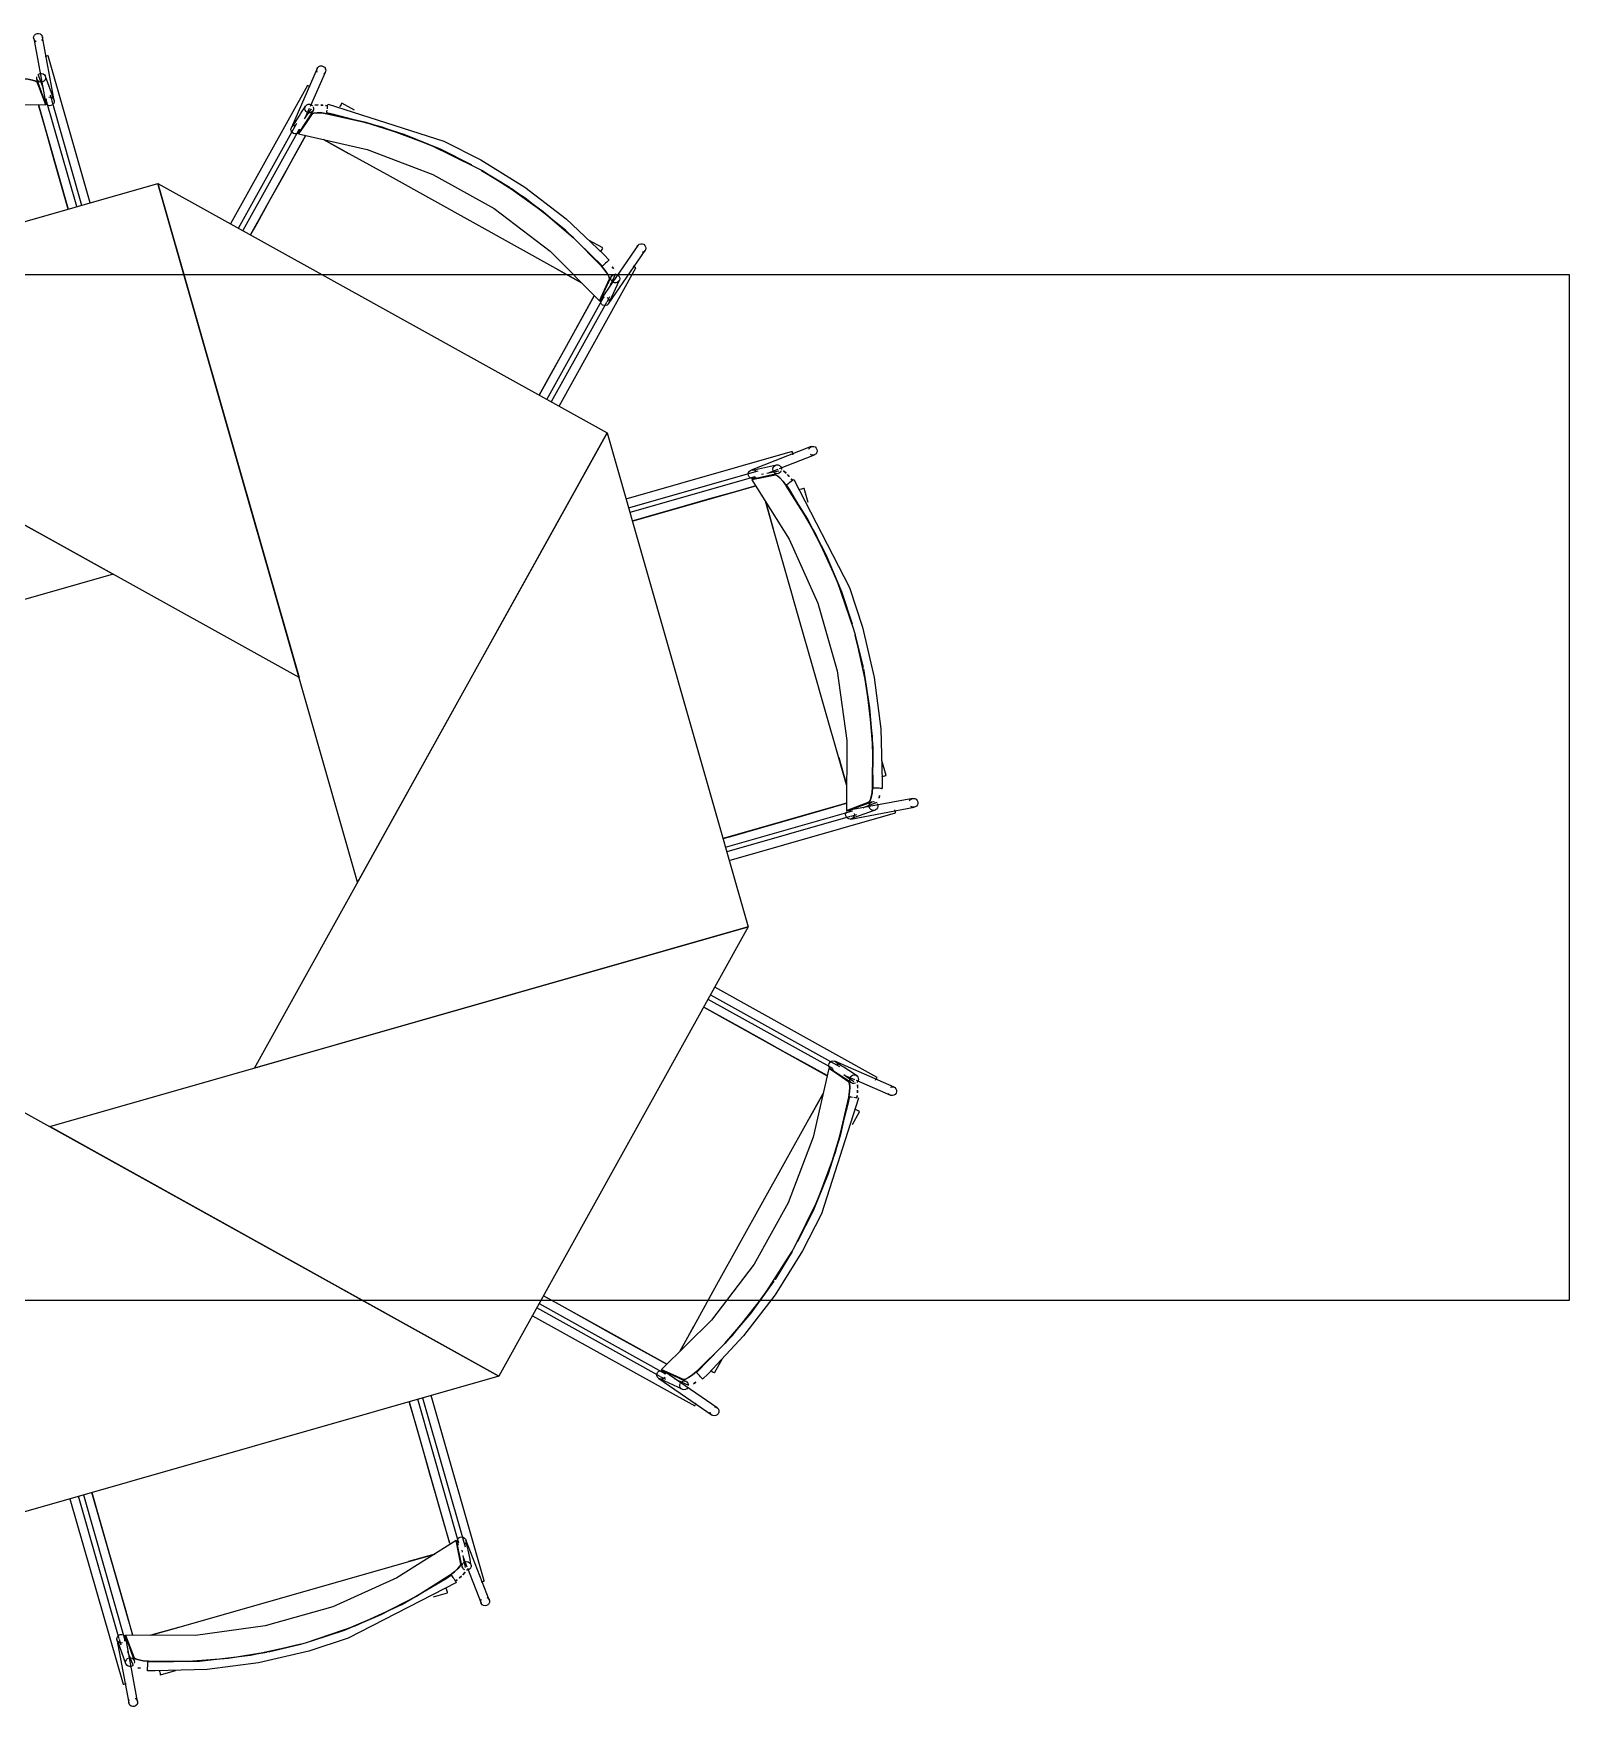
# Model space of a CAD drawing. Header units: metres. Extents: x 2.3 to 42.8, y 0.9 to 31.9.
# Drawn here: x 25.801 to 26.55, y 24.852 to 25.668 of the extents above; entities that cross this region are included whole.
import ezdxf

# ---------------------------------------------------------------- set-up
doc = ezdxf.new("R2010")
doc.units = ezdxf.units.M
for name, color, linetype in [('ARREDI', 9, 'Continuous'), ('PARETI_STRUTTURE', 7, 'Continuous'), ('PORTE_SCALE', 2, 'Continuous'), ('WAYFINDING_RIQUADRI', 7, 'Continuous')]:
    doc.layers.add(name, color=color, linetype=linetype)

msp = doc.modelspace()

# ---------------------------------------------------------------- linework, layer by layer
at = {"layer": 'ARREDI'}
for points in [[(25.80204, 25.66364), (25.80144, 25.66407), (25.80103, 25.66469), (25.80087, 25.66517), (25.80087, 25.66518), (25.80085, 25.66542), (25.80093, 25.66617), (25.80126, 25.66683)], [(25.80126, 25.66683), (25.8018, 25.66734), (25.8025, 25.66765), (25.80325, 25.66769), (25.80397, 25.66749), (25.80456, 25.66705), (25.80498, 25.66644), (25.80513, 25.66596), (25.80513, 25.66595), (25.80516, 25.6657), (25.80508, 25.66496), (25.80475, 25.6643)], [(25.80708, 25.6566), (25.80644, 25.65641)], [(25.80786, 25.65682), (25.80758, 25.65673), (25.80708, 25.6566)], [(25.8079, 25.65683), (25.80791, 25.65683)], [(25.80255, 25.6439), (25.80184, 25.64445), (25.80023, 25.64496), (25.79796, 25.64536), (25.79553, 25.64557)], [(25.79554, 25.64558), (25.79809, 25.64536), (25.80032, 25.64495), (25.80189, 25.64444), (25.80257, 25.6439)], [(25.80622, 25.64483), (25.80568, 25.64431), (25.80498, 25.644), (25.80425, 25.64394), (25.80352, 25.64413), (25.80293, 25.64455), (25.80293, 25.64456), (25.80252, 25.64516), (25.80247, 25.6453), (25.80234, 25.64587), (25.80244, 25.64661)], [(25.80288, 25.64776), (25.80501, 25.64223), (25.80552, 25.64088)], [(25.80331, 25.6478), (25.80401, 25.6481), (25.80475, 25.64817), (25.80547, 25.64798), (25.80606, 25.64755), (25.80611, 25.6475), (25.80647, 25.64695), (25.80652, 25.6468), (25.80665, 25.64623), (25.80655, 25.64549), (25.80622, 25.64482)], [(25.93914, 25.64889), (25.93898, 25.64961), (25.93906, 25.65036), (25.93914, 25.65058), (25.93914, 25.6506), (25.93939, 25.65102), (25.93994, 25.65153), (25.94063, 25.65182), (25.94138, 25.65186), (25.9421, 25.65164), (25.9427, 25.65118), (25.94312, 25.65056)], [(25.94311, 25.65056), (25.94328, 25.64984), (25.9432, 25.64909), (25.94311, 25.64887), (25.94311, 25.64885), (25.94286, 25.64844), (25.94232, 25.64792)], [(25.64819, 25.60343), (25.64624, 25.60197), (25.64453, 25.60043), (25.64344, 25.59914), (25.64312, 25.59831), (25.64426, 25.5925), (25.6454, 25.58671), (25.67434, 25.60499), (25.70562, 25.61899), (25.73858, 25.6284), (25.77252, 25.63307), (25.80676, 25.63285), (25.80466, 25.63837), (25.80255, 25.6439)], [(25.80824, 25.63669), (25.80899, 25.63674), (25.80971, 25.63654), (25.81033, 25.63609), (25.81074, 25.63548), (25.81088, 25.63501), (25.81088, 25.63499), (25.81091, 25.63476), (25.81083, 25.63401), (25.81049, 25.63334)], [(25.93437, 25.64233), (25.93439, 25.64232)], [(25.93513, 25.64191), (25.93468, 25.64216), (25.93442, 25.6423)], [(25.93571, 25.64159), (25.93513, 25.64191)], [(25.81774, 25.58204), (25.81513, 25.59118), (25.81093, 25.60589), (25.80673, 25.62059), (25.80322, 25.63286)], [(25.80703, 25.63586), (25.80675, 25.63286)], [(25.80675, 25.63285), (25.80703, 25.63585)], [(25.8105, 25.63334), (25.80996, 25.63283), (25.80926, 25.63252), (25.80851, 25.63247), (25.80779, 25.63268), (25.80719, 25.63312)], [(25.94388, 25.62856), (25.94147, 25.62891), (25.93917, 25.62902), (25.93748, 25.62888), (25.93667, 25.62852), (25.93337, 25.62361), (25.93008, 25.61871), (25.96347, 25.61117), (25.99548, 25.59895), (26.02545, 25.58231), (26.05276, 25.56159), (26.0768, 25.53724), (26.07923, 25.54263), (26.08165, 25.54803)], [(25.93298, 25.62607), (25.9339, 25.62745), (25.93632, 25.63101)], [(25.9333, 25.63026), (25.93312, 25.63098), (25.93321, 25.63172), (25.93346, 25.63224), (25.93354, 25.63238), (25.93403, 25.63284), (25.93407, 25.63287), (25.93475, 25.63315), (25.9355, 25.63317), (25.93621, 25.63295), (25.9368, 25.63249)], [(25.93722, 25.63186), (25.9374, 25.63114), (25.93731, 25.6304), (25.93706, 25.62988), (25.93698, 25.62974), (25.93645, 25.62925), (25.93577, 25.62897), (25.93502, 25.62895), (25.93431, 25.62917), (25.93372, 25.62963), (25.9333, 25.63025)], [(25.93665, 25.62852), (25.93743, 25.62889), (25.93908, 25.62902), (25.94135, 25.62893), (25.94388, 25.62857)], [(25.93963, 25.63286), (25.93798, 25.63272)], [(25.93802, 25.63271), (25.9397, 25.63285)], [(25.94189, 25.63275), (25.94096, 25.63279)], [(25.94096, 25.63278), (25.942, 25.63273)], [(25.94327, 25.63255), (25.94434, 25.6324)], [(25.94435, 25.6324), (25.94328, 25.63256)], [(25.94375, 25.62897), (25.94379, 25.6292), (25.94388, 25.62965), (25.94399, 25.63028)], [(25.94388, 25.62856), (25.96287, 25.62424), (25.98147, 25.61841), (25.99954, 25.61108), (26.01445, 25.60356)], [(25.94411, 25.63101), (25.94423, 25.63175), (25.94434, 25.6324)], [(25.94444, 25.6329), (25.94448, 25.63318), (25.94449, 25.63322), (25.94449, 25.6332)], [(25.95112, 25.63374), (25.95099, 25.6335), (25.95076, 25.63308), (25.95044, 25.6325), (25.95008, 25.63186)], [(25.92654, 25.62004), (25.92637, 25.62076), (25.92645, 25.62151), (25.92654, 25.62173), (25.92654, 25.62175), (25.92679, 25.62216), (25.92733, 25.62268), (25.92802, 25.62297), (25.92877, 25.62301)], [(25.93008, 25.6187), (25.93039, 25.62097)], [(26.01444, 25.60357), (25.99957, 25.61105), (25.98154, 25.61839), (25.96298, 25.62422), (25.94402, 25.62854)], [(25.93352, 25.61793), (25.92847, 25.60882), (25.92219, 25.59751), (25.91591, 25.58622), (25.90963, 25.5749), (25.90662, 25.56947)], [(25.93025, 25.61958), (25.92971, 25.61908), (25.92902, 25.61879), (25.92827, 25.61874), (25.92755, 25.61897), (25.92695, 25.61941), (25.92653, 25.62004)], [(25.9422, 25.61597), (25.95439, 25.60919)], [(26.06807, 25.54608), (26.05554, 25.55304), (26.03543, 25.56421), (26.01524, 25.57542), (25.99503, 25.58664), (25.97485, 25.59785), (25.95474, 25.60901), (25.94221, 25.61597)], [(26.01935, 25.60084), (26.03331, 25.59233)], [(26.03327, 25.59236), (26.01936, 25.60084)], [(26.07777, 25.55428), (26.06409, 25.56808), (26.04933, 25.58074), (26.0338, 25.59201)], [(26.03382, 25.59199), (26.04938, 25.58069), (26.06417, 25.56801), (26.07787, 25.55416)], [(26.09513, 25.56308), (26.09526, 25.56381), (26.0955, 25.56424), (26.0955, 25.56426), (26.09565, 25.56445), (26.09624, 25.56491), (26.09695, 25.56515)], [(26.09694, 25.56515), (26.09769, 25.56513), (26.09839, 25.56486), (26.09896, 25.56436), (26.09932, 25.5637), (26.09944, 25.56297), (26.0993, 25.56223), (26.09907, 25.5618), (26.09907, 25.56179), (26.09892, 25.56159), (26.09833, 25.56113), (26.09762, 25.5609)], [(26.07739, 25.56117), (26.07775, 25.56182), (26.07807, 25.56239), (26.07831, 25.56282), (26.07843, 25.56304)], [(26.07928, 25.55516), (26.0788, 25.55473), (26.07846, 25.55443), (26.07829, 25.55428)], [(26.08131, 25.55698), (26.08148, 25.55713), (26.0815, 25.55714), (26.08146, 25.55711), (26.08125, 25.55693), (26.08088, 25.5566), (26.08038, 25.55616), (26.07982, 25.55566), (26.07928, 25.55517)], [(26.05587, 25.55284), (26.06808, 25.54608)], [(26.08165, 25.54803), (26.08152, 25.5489), (26.08076, 25.5504), (26.07944, 25.55229), (26.07787, 25.55417)], [(26.07787, 25.55417), (26.07951, 25.55221), (26.0808, 25.55035), (26.08155, 25.54888), (26.08167, 25.54801)], [(26.08461, 25.55052), (26.0822, 25.5451), (26.08161, 25.54379)], [(26.0849, 25.54609), (26.08415, 25.5461), (26.08344, 25.54638), (26.08287, 25.54685), (26.08251, 25.5475), (26.08238, 25.54823), (26.08252, 25.54893), (26.08258, 25.54907), (26.0829, 25.54956), (26.08348, 25.55002), (26.08419, 25.55025)], [(26.08301, 25.55391), (26.08372, 25.55288)], [(26.08377, 25.55283), (26.08302, 25.5539)], [(26.08565, 25.54997), (26.08622, 25.54948), (26.08659, 25.54884), (26.0867, 25.54812), (26.0867, 25.54805), (26.08656, 25.5474), (26.08651, 25.54726), (26.08619, 25.54678), (26.08561, 25.54632), (26.0849, 25.54608)], [(26.09383, 25.5538), (26.09324, 25.55412)], [(26.09457, 25.55339), (26.09458, 25.55337), (26.09454, 25.5534), (26.09428, 25.55355), (26.09383, 25.5538)], [(26.0474, 25.49129), (26.05326, 25.50186), (26.06069, 25.51522), (26.06811, 25.52858), (26.07432, 25.53975)], [(26.07912, 25.53917), (26.0768, 25.53724)], [(26.0768, 25.53724), (26.07912, 25.53917)], [(26.08057, 25.5389), (26.08114, 25.5384), (26.0815, 25.53775), (26.08163, 25.53701), (26.08147, 25.53627), (26.08125, 25.53584), (26.08124, 25.53583), (26.0811, 25.53564), (26.08052, 25.53518), (26.07981, 25.53494)], [(26.0798, 25.53494), (26.07905, 25.53495), (26.07836, 25.53523), (26.07779, 25.53573), (26.07743, 25.53638), (26.0773, 25.53712)], [(26.17889, 25.465), (26.17928, 25.46564), (26.17986, 25.4661), (26.18009, 25.46619), (26.1801, 25.46621), (26.18057, 25.46633), (26.18132, 25.4663), (26.18202, 25.46603), (26.18257, 25.46551), (26.18292, 25.46485), (26.18303, 25.46411), (26.18288, 25.46337)], [(26.16159, 25.45595), (26.16198, 25.45659), (26.16256, 25.45705), (26.1631, 25.45726), (26.16325, 25.45729), (26.16392, 25.45727), (26.16398, 25.45726), (26.16466, 25.45698), (26.1652, 25.45647), (26.16555, 25.4558), (26.16564, 25.45505)], [(26.17112, 25.46291), (26.17098, 25.46339), (26.1709, 25.46368), (26.17088, 25.46374), (26.17088, 25.46373)], [(26.1713, 25.46226), (26.17112, 25.4629)], [(26.18288, 25.46337), (26.18249, 25.46273), (26.18191, 25.46228), (26.18169, 25.46218), (26.18167, 25.46216), (26.1812, 25.46204), (26.18045, 25.46207), (26.17976, 25.46235)], [(26.15188, 25.45056), (26.15113, 25.45059), (26.15044, 25.45086), (26.14988, 25.45138), (26.14953, 25.45203), (26.14942, 25.45278), (26.14957, 25.45352)], [(26.14957, 25.45351), (26.14996, 25.45415), (26.15055, 25.45461), (26.15077, 25.45471), (26.15078, 25.45472), (26.15125, 25.45485), (26.152, 25.45482), (26.1527, 25.45453), (26.15325, 25.45403)], [(26.16786, 25.44727), (26.1664, 25.44922), (26.16486, 25.45093), (26.16357, 25.45202), (26.16274, 25.45234), (26.15693, 25.4512), (26.15114, 25.45007), (26.16942, 25.42112), (26.18342, 25.38984), (26.19283, 25.35689), (26.1975, 25.32294), (26.19728, 25.2887), (26.20281, 25.2908), (26.20833, 25.29291)], [(26.15114, 25.45006), (26.15296, 25.45145)], [(26.15591, 25.45273), (26.15685, 25.45291)], [(26.1584, 25.45322), (26.16003, 25.45354), (26.16425, 25.45436)], [(26.16549, 25.45432), (26.1651, 25.45368), (26.16452, 25.45323), (26.16398, 25.45302), (26.16382, 25.45299), (26.1631, 25.45302), (26.16242, 25.4533), (26.16188, 25.45381), (26.16153, 25.45448), (26.16143, 25.45523), (26.16159, 25.45595)], [(26.16273, 25.45236), (26.16354, 25.45205), (26.16481, 25.451), (26.16633, 25.44932), (26.16787, 25.44728)], [(26.1679, 25.45332), (26.16664, 25.45438)], [(26.16665, 25.45435), (26.16793, 25.45327)], [(26.16855, 25.45259), (26.16948, 25.45156)], [(26.16942, 25.45164), (26.16856, 25.45259)], [(26.16916, 25.44842), (26.16975, 25.44884), (26.17037, 25.44927), (26.17092, 25.44966), (26.17132, 25.44995), (26.17156, 25.45012)], [(26.17026, 25.45052), (26.17091, 25.44966)], [(26.17092, 25.44966), (26.17026, 25.45052)], [(26.17159, 25.45014), (26.17158, 25.45013)], [(26.15302, 25.44708), (26.14299, 25.44422), (26.13058, 25.44066), (26.11816, 25.43711), (26.1057, 25.43355), (26.09327, 25.43)], [(26.16787, 25.44727), (26.17824, 25.4308), (26.18726, 25.41352), (26.19486, 25.39555), (26.20009, 25.37969)], [(26.20009, 25.37971), (26.19486, 25.39553), (26.18729, 25.41346), (26.17829, 25.43071), (26.16795, 25.44715)], [(26.16807, 25.44766), (26.16826, 25.4478), (26.16864, 25.44806), (26.16916, 25.44842)], [(26.17664, 25.44582), (26.17639, 25.44575), (26.17592, 25.44561), (26.1753, 25.44543), (26.17457, 25.44523)], [(26.15777, 25.43956), (26.16159, 25.42614)], [(26.19732, 25.30126), (26.19342, 25.31492), (26.18709, 25.33704), (26.18074, 25.35924), (26.17439, 25.38146), (26.16805, 25.40367), (26.16171, 25.42578), (26.15778, 25.43956)], [(26.20163, 25.37431), (26.20549, 25.35842)], [(26.20548, 25.35846), (26.20163, 25.3743)], [(26.21002, 25.30007), (26.2101, 25.3195), (26.20861, 25.33891), (26.2056, 25.35785)], [(26.20561, 25.35782), (26.20862, 25.33883), (26.21011, 25.3194), (26.21001, 25.29993)], [(26.19351, 25.31455), (26.19733, 25.30124)], [(26.21462, 25.30522), (26.21532, 25.30542), (26.21596, 25.30561), (26.21642, 25.30573), (26.21669, 25.30581)], [(26.21672, 25.30582), (26.21669, 25.3058)], [(26.21001, 25.29992), (26.20979, 25.29737), (26.20938, 25.29515), (26.20887, 25.29358), (26.20833, 25.2929)], [(26.20834, 25.29291), (26.20888, 25.29362), (26.20939, 25.29523), (26.2098, 25.2975), (26.21, 25.29993)], [(26.21171, 25.29964), (26.21107, 25.29968), (26.21061, 25.29969), (26.21037, 25.29971)], [(26.21442, 25.29948), (26.21466, 25.29947), (26.21467, 25.29947), (26.21463, 25.29947), (26.21435, 25.29948), (26.21385, 25.29952), (26.21319, 25.29955), (26.21244, 25.29959), (26.2117, 25.29963)], [(26.21346, 25.29611), (26.21323, 25.29487)], [(26.21323, 25.29481), (26.21347, 25.2961)], [(26.22807, 25.29342), (26.2285, 25.29402), (26.22913, 25.29443), (26.2296, 25.29459), (26.22961, 25.29459), (26.22985, 25.29461), (26.2306, 25.29453), (26.23126, 25.2942)], [(26.23126, 25.2942), (26.23177, 25.29366), (26.23208, 25.29297), (26.23212, 25.29222), (26.23193, 25.2915), (26.23148, 25.2909), (26.23087, 25.29048), (26.23038, 25.29033), (26.23013, 25.2903), (26.2294, 25.29038), (26.22873, 25.29072)], [(26.1371, 25.27504), (26.14096, 25.27613), (26.15561, 25.28033), (26.17032, 25.28454), (26.18502, 25.28874), (26.19731, 25.29224)], [(26.19778, 25.28496), (26.19726, 25.2855), (26.19696, 25.2862), (26.1969, 25.28695), (26.19711, 25.28767), (26.19755, 25.28827)], [(26.19732, 25.28871), (26.20028, 25.28843)], [(26.20029, 25.28844), (26.19733, 25.28871)], [(26.20112, 25.28722), (26.20118, 25.28647), (26.20097, 25.28575), (26.20052, 25.28514), (26.19991, 25.28472), (26.19944, 25.28458), (26.19943, 25.28458), (26.19919, 25.28455), (26.19844, 25.28464), (26.19777, 25.28497)], [(26.21219, 25.29258), (26.20666, 25.29045), (26.20531, 25.28994)], [(26.20926, 25.28924), (26.20875, 25.28978), (26.20843, 25.29048), (26.20837, 25.29121), (26.20857, 25.29194), (26.20898, 25.29253), (26.209, 25.29253), (26.2096, 25.29294), (26.20973, 25.29299), (26.2103, 25.29312), (26.21104, 25.29302)], [(26.21223, 25.29215), (26.21254, 25.29145), (26.2126, 25.29072), (26.21241, 25.29), (26.21198, 25.2894), (26.21194, 25.28936), (26.21138, 25.289), (26.21123, 25.28894), (26.21066, 25.28881), (26.20992, 25.28891), (26.20926, 25.28925)], [(26.22103, 25.28838), (26.22085, 25.28902)], [(26.22125, 25.2876), (26.22117, 25.28788), (26.22103, 25.28838)], [(26.22126, 25.28757), (26.22126, 25.28755)], [(26.18785, 25.15944), (26.17874, 25.1645), (26.16744, 25.17078), (26.15615, 25.17704), (26.14483, 25.18333), (26.13352, 25.18961), (26.12767, 25.19285)], [(26.1895, 25.16271), (26.18899, 25.16325), (26.18871, 25.16395), (26.18867, 25.1647), (26.18889, 25.16542), (26.18934, 25.16602), (26.18996, 25.16643)], [(26.18996, 25.16643), (26.19069, 25.1666), (26.19144, 25.16651), (26.19166, 25.16643), (26.19167, 25.16643), (26.19209, 25.16618), (26.1926, 25.16564), (26.19289, 25.16494), (26.19294, 25.16419)], [(26.19848, 25.14908), (26.19883, 25.1515), (26.19894, 25.15379), (26.1988, 25.15548), (26.19844, 25.15629), (26.19354, 25.15959), (26.18864, 25.16289), (26.18109, 25.1295), (26.16887, 25.09748), (26.15223, 25.06751), (26.13151, 25.04021), (26.10716, 25.01616), (26.11255, 25.01373), (26.11795, 25.01132)], [(26.18863, 25.16288), (26.19089, 25.16258)], [(26.196, 25.15998), (26.19732, 25.15909)], [(26.19737, 25.15906), (26.20094, 25.15664)], [(26.19845, 25.15631), (26.19881, 25.15552), (26.19895, 25.15388), (26.19885, 25.15162), (26.19849, 25.14909)], [(26.20179, 25.15575), (26.20107, 25.15557), (26.20033, 25.15565), (26.1998, 25.1559), (26.19966, 25.15598), (26.19918, 25.15651), (26.1989, 25.15719), (26.19887, 25.15793), (26.19909, 25.15865), (26.19955, 25.15925), (26.20018, 25.15966)], [(26.20018, 25.15966), (26.2009, 25.15984), (26.20164, 25.15976), (26.20217, 25.15951), (26.20231, 25.15942), (26.20277, 25.15894), (26.20279, 25.1589), (26.20307, 25.15822), (26.2031, 25.15747), (26.20288, 25.15676), (26.20242, 25.15616)], [(26.21151, 25.15725), (26.21183, 25.15783)], [(26.21184, 25.15784), (26.21209, 25.15828), (26.21223, 25.15855)], [(26.21226, 25.15859), (26.21224, 25.15858)], [(26.11601, 25.0249), (26.12297, 25.03742), (26.13413, 25.05753), (26.14534, 25.07773), (26.15656, 25.09794), (26.16777, 25.11812), (26.17894, 25.13824), (26.1859, 25.15076)], [(26.19849, 25.14908), (26.19417, 25.13009), (26.18834, 25.1115), (26.181, 25.09343), (26.17349, 25.07851)], [(26.17349, 25.07852), (26.18098, 25.0934), (26.18831, 25.11143), (26.19414, 25.12998), (26.19846, 25.14894)], [(26.18589, 25.15077), (26.17912, 25.13857)], [(26.1989, 25.14921), (26.19912, 25.14917), (26.19958, 25.14909), (26.2002, 25.14898)], [(26.20094, 25.14886), (26.20167, 25.14873), (26.20232, 25.14862)], [(26.20248, 25.14969), (26.20232, 25.14862)], [(26.20233, 25.14861), (26.20248, 25.14968)], [(26.20263, 25.15495), (26.20277, 25.15326)], [(26.20278, 25.15333), (26.20265, 25.15499)], [(26.20272, 25.15212), (26.20266, 25.15097)], [(26.20268, 25.15107), (26.20273, 25.15235)], [(26.20282, 25.14853), (26.2031, 25.14849), (26.20314, 25.14847), (26.20312, 25.14847)], [(26.22049, 25.14985), (26.21976, 25.14967), (26.21901, 25.14977), (26.21879, 25.14985), (26.21878, 25.14985), (26.21836, 25.1501), (26.21785, 25.15064)], [(26.21881, 25.15382), (26.21954, 25.15399), (26.22029, 25.1539), (26.22051, 25.15382), (26.22052, 25.15382), (26.22094, 25.15357), (26.22145, 25.15303), (26.22174, 25.15233), (26.22177, 25.15158), (26.22156, 25.15086), (26.22111, 25.15026), (26.22048, 25.14985)], [(26.20366, 25.14185), (26.20343, 25.14197), (26.20301, 25.14221), (26.20243, 25.14253), (26.20179, 25.14289)], [(26.17077, 25.07362), (26.1625, 25.06006)], [(26.16251, 25.06006), (26.17076, 25.07361)], [(26.16192, 25.05914), (26.15061, 25.04358), (26.13793, 25.02879), (26.1241, 25.0151)], [(26.1242, 25.01519), (26.13801, 25.02887), (26.15066, 25.04364), (26.16194, 25.05916)], [(26.04951, 25.05206), (26.05845, 25.0471), (26.07178, 25.03969), (26.08516, 25.03227), (26.09851, 25.02485), (26.10969, 25.01865)], [(26.12277, 25.0371), (26.11599, 25.02489)], [(26.10486, 25.01316), (26.10488, 25.01391), (26.10515, 25.01461), (26.10565, 25.01518), (26.10631, 25.01554), (26.10704, 25.01566)], [(26.10882, 25.01239), (26.10832, 25.01182), (26.10767, 25.01146), (26.10694, 25.01134), (26.1062, 25.01149), (26.10577, 25.01171), (26.10575, 25.01173), (26.10556, 25.01188), (26.1051, 25.01245), (26.10487, 25.01316)], [(26.1091, 25.01384), (26.10716, 25.01616)], [(26.10716, 25.01616), (26.1091, 25.01384)], [(26.12044, 25.00836), (26.11502, 25.01076), (26.11372, 25.01136)], [(26.11601, 25.00807), (26.11603, 25.00882), (26.1163, 25.00953), (26.11678, 25.0101), (26.11743, 25.01046), (26.11815, 25.01058), (26.11886, 25.01044), (26.119, 25.01039), (26.11948, 25.01007), (26.11994, 25.00948), (26.12018, 25.00878)], [(26.12409, 25.01509), (26.12213, 25.01345), (26.12027, 25.01216), (26.1188, 25.01141), (26.11794, 25.0113)], [(26.11795, 25.01132), (26.11883, 25.01144), (26.12033, 25.01221), (26.12222, 25.01353), (26.12409, 25.01509)], [(26.12275, 25.0092), (26.12382, 25.00995)], [(26.12383, 25.00995), (26.1228, 25.00925)], [(26.12509, 25.01369), (26.12466, 25.01416), (26.12435, 25.01451), (26.1242, 25.01467)], [(26.1269, 25.01166), (26.12705, 25.01149), (26.12707, 25.01146), (26.12704, 25.0115), (26.12686, 25.01171), (26.12653, 25.01209), (26.12608, 25.01259), (26.12558, 25.01314), (26.1251, 25.01368)], [(26.13109, 25.01557), (26.13175, 25.01521), (26.13231, 25.01489), (26.13275, 25.01466), (26.13297, 25.01453)], [(26.00379, 24.93149), (26.00111, 24.94088), (25.99755, 24.9533), (25.994, 24.96571), (25.99044, 24.97816), (25.98689, 24.9906), (25.98407, 25.00042)], [(26.1199, 25.00732), (26.11941, 25.00675), (26.11877, 25.00637), (26.11805, 25.00626), (26.11798, 25.00626), (26.11733, 25.0064), (26.11719, 25.00645), (26.1167, 25.00677), (26.11624, 25.00736), (26.11601, 25.00807)], [(26.12331, 24.9984), (26.1233, 24.99838), (26.12332, 24.99844), (26.12348, 24.99869), (26.12373, 24.99913)], [(26.12372, 24.99914), (26.12404, 24.99972)], [(26.13507, 24.99602), (26.13506, 24.99527), (26.13478, 24.99458), (26.13428, 24.99401), (26.13363, 24.99363), (26.13289, 24.99352), (26.13216, 24.99366), (26.13173, 24.99389), (26.13171, 24.99389), (26.13152, 24.99405), (26.13106, 24.99463), (26.13082, 24.99534)], [(26.133, 24.99784), (26.13374, 24.9977), (26.13417, 24.99747), (26.13418, 24.99747), (26.13438, 24.99731), (26.13483, 24.99673), (26.13507, 24.99602)], [(25.82925, 24.95615), (25.83303, 24.94291), (25.83722, 24.92825), (25.84143, 24.91354), (25.84564, 24.89886), (25.84914, 24.88656)], [(26.00417, 24.91601), (26.00611, 24.91747), (26.00782, 24.91901), (26.00892, 24.9203), (26.00924, 24.92113), (26.0081, 24.92694), (26.00696, 24.93273), (25.97802, 24.91445), (25.94674, 24.90045), (25.91378, 24.89104), (25.87984, 24.88637), (25.8456, 24.88659), (25.8477, 24.88106), (25.84981, 24.87554)], [(26.00696, 24.93273), (26.0079, 24.9315)], [(26.00745, 24.93199), (26.00748, 24.93274), (26.00776, 24.93344), (26.00827, 24.93399), (26.00892, 24.93434), (26.00967, 24.93445), (26.01041, 24.9343)], [(26.00962, 24.92796), (26.0098, 24.92702)], [(26.01041, 24.9343), (26.01105, 24.93391), (26.0115, 24.93332), (26.0116, 24.9331), (26.01162, 24.93309), (26.01174, 24.93262), (26.01171, 24.93187), (26.01142, 24.93117), (26.01092, 24.93062)], [(25.85803, 24.88651), (25.87181, 24.89045), (25.89394, 24.89677), (25.91613, 24.90312), (25.93835, 24.90948), (25.96056, 24.91583), (25.98267, 24.92215), (25.99645, 24.92609)], [(25.99645, 24.9261), (25.98369, 24.92246)], [(26.00925, 24.92114), (26.00895, 24.92033), (26.00789, 24.91907), (26.00621, 24.91754), (26.00417, 24.916)], [(26.01122, 24.91838), (26.01058, 24.91877), (26.01012, 24.91935), (26.00991, 24.9199), (26.00988, 24.92005), (26.00991, 24.92077), (26.01019, 24.92145), (26.0107, 24.92199), (26.01137, 24.92234), (26.01212, 24.92244), (26.01284, 24.92229)], [(26.01012, 24.92547), (26.01044, 24.92384), (26.01125, 24.91962)], [(26.01285, 24.92228), (26.01349, 24.92189), (26.01394, 24.92131), (26.01415, 24.92077), (26.01418, 24.92062), (26.01417, 24.91995), (26.01415, 24.91989), (26.01387, 24.91921), (26.01336, 24.91867), (26.01269, 24.91833), (26.01194, 24.91823)], [(26.00417, 24.916), (25.9877, 24.90563), (25.97042, 24.89661), (25.95245, 24.88901), (25.93659, 24.88378)], [(25.9366, 24.88379), (25.95242, 24.88901), (25.97035, 24.89658), (25.9876, 24.90558), (26.00405, 24.91592)], [(26.00455, 24.91581), (26.00469, 24.91561), (26.00495, 24.91524), (26.00532, 24.91471)], [(26.00532, 24.91471), (26.00573, 24.91412), (26.00616, 24.91351), (26.00655, 24.91295), (26.00685, 24.91255), (26.00701, 24.91231)], [(26.00655, 24.91296), (26.00741, 24.91361)], [(26.00742, 24.91361), (26.00656, 24.91296)], [(26.00703, 24.91228), (26.00702, 24.91229)], [(26.00948, 24.91532), (26.00845, 24.91439)], [(26.00854, 24.91445), (26.00948, 24.91531)], [(26.01125, 24.91722), (26.01016, 24.91594)], [(26.01021, 24.91597), (26.01127, 24.91724)], [(26.01916, 24.91257), (26.0198, 24.91275)], [(26.0198, 24.91275), (26.0203, 24.91289), (26.02058, 24.91297), (26.02063, 24.91299), (26.02062, 24.91299)], [(26.00271, 24.90723), (26.00264, 24.90748), (26.0025, 24.90795), (26.00232, 24.90858), (26.00211, 24.9093)], [(26.02027, 24.90099), (26.01963, 24.90138), (26.01917, 24.90196), (26.01907, 24.90218), (26.01906, 24.9022), (26.01893, 24.90267), (26.01896, 24.90342), (26.01924, 24.90411)], [(26.02189, 24.90498), (26.02253, 24.90459), (26.02299, 24.90401), (26.02309, 24.90379), (26.0231, 24.90377), (26.02322, 24.9033), (26.0232, 24.90255), (26.02292, 24.90186), (26.0224, 24.9013), (26.02174, 24.90095), (26.021, 24.90084), (26.02027, 24.90099)], [(25.84411, 24.88275), (25.84336, 24.8827), (25.84264, 24.8829), (25.84203, 24.88335), (25.84161, 24.88396), (25.84147, 24.88443), (25.84147, 24.88445), (25.84145, 24.88468), (25.84153, 24.88543), (25.84186, 24.8861)], [(25.84186, 24.88609), (25.8424, 24.88661), (25.84309, 24.88691), (25.84384, 24.88696), (25.84456, 24.88676), (25.84516, 24.88632)], [(25.8456, 24.88659), (25.84533, 24.88359)], [(25.84533, 24.88358), (25.84561, 24.88658)], [(25.87144, 24.89036), (25.85801, 24.88651)], [(25.84947, 24.87168), (25.84735, 24.87721), (25.84683, 24.87856)], [(25.91471, 24.87826), (25.89573, 24.87525), (25.8763, 24.87376), (25.85682, 24.87386)], [(25.85697, 24.87385), (25.8764, 24.87377), (25.8958, 24.87526), (25.91474, 24.87827)], [(25.9312, 24.88224), (25.91532, 24.87838)], [(25.91536, 24.87839), (25.93119, 24.88224)], [(25.84904, 24.87164), (25.84835, 24.87134), (25.84761, 24.87127), (25.84689, 24.87146), (25.84629, 24.87189), (25.84625, 24.87193), (25.84589, 24.87249), (25.84583, 24.87264), (25.84571, 24.87321), (25.8458, 24.87395), (25.84614, 24.87461)], [(25.84614, 24.87461), (25.84668, 24.87512), (25.84737, 24.87544), (25.84811, 24.8755), (25.84883, 24.8753), (25.84943, 24.87489), (25.84943, 24.87487), (25.84983, 24.87428), (25.84989, 24.87414), (25.85001, 24.87357), (25.84991, 24.87283)], [(25.85682, 24.87386), (25.85426, 24.87408), (25.85204, 24.87449), (25.85047, 24.875), (25.84979, 24.87554)], [(25.84981, 24.87553), (25.85052, 24.87499), (25.85213, 24.87448), (25.85439, 24.87408), (25.85682, 24.87387)], [(25.8517, 24.87064), (25.85299, 24.8704)], [(25.853, 24.87041), (25.85176, 24.87064)], [(25.85637, 24.86944), (25.85636, 24.86921), (25.85636, 24.86919), (25.85636, 24.86924), (25.85637, 24.86951), (25.85642, 24.87001), (25.85644, 24.87068), (25.85649, 24.87143), (25.85653, 24.87217)], [(25.85653, 24.87216), (25.85657, 24.8728), (25.85659, 24.87326), (25.8566, 24.8735)], [(25.84446, 24.86261), (25.84445, 24.86261)], [(25.8445, 24.86262), (25.84478, 24.86271), (25.84528, 24.86284)], [(25.84527, 24.86284), (25.84591, 24.86302)], [(25.86211, 24.86925), (25.86232, 24.86855), (25.8625, 24.86791), (25.86262, 24.86745), (25.86271, 24.86718)], [(25.86271, 24.86716), (25.8627, 24.86718)], [(25.8511, 24.85261), (25.85055, 24.8521), (25.84986, 24.85179), (25.84911, 24.85175), (25.84839, 24.85195), (25.84779, 24.85239), (25.84737, 24.853), (25.84722, 24.85349), (25.84719, 24.85374), (25.84728, 24.85447), (25.84761, 24.85514)], [(25.85031, 24.8558), (25.85091, 24.85537), (25.85133, 24.85475), (25.85148, 24.85427), (25.85148, 24.85426), (25.85151, 24.85402), (25.85143, 24.85327), (25.85109, 24.85261)]]:
    msp.add_lwpolyline(points, dxfattribs=at)
for points in [[(25.62054, 25.52564), (25.86145, 25.59454), (25.93034, 25.35363)], [(25.86145, 25.59455), (26.08052, 25.47291), (25.95888, 25.25384)], [(25.49889, 25.30658), (25.62053, 25.52565), (25.8396, 25.40401)], [(26.08051, 25.4729), (26.14941, 25.23198), (25.9085, 25.1631)], [(26.14941, 25.23199), (26.02777, 25.01292), (25.8087, 25.13456)], [(26.02777, 25.01293), (25.78685, 24.94402), (25.71796, 25.18494)]]:
    msp.add_lwpolyline(points, close=True, dxfattribs=at)
at = {"layer": 'PARETI_STRUTTURE'}
for points in [[(25.80087, 25.66517), (25.80663, 25.63421)], [(25.81088, 25.635), (25.80513, 25.66596)], [(25.82842, 25.5851), (25.80791, 25.65684)], [(25.80641, 25.63428), (25.80636, 25.6344), (25.80632, 25.63453), (25.80627, 25.63465), (25.80623, 25.63478), (25.80618, 25.63489), (25.80614, 25.63501), (25.8061, 25.63514), (25.80606, 25.63526), (25.806, 25.63539), (25.80596, 25.63551), (25.80592, 25.63564), (25.80588, 25.63576), (25.80584, 25.63589), (25.8058, 25.63601), (25.80574, 25.63612), (25.8057, 25.63625), (25.80566, 25.63637), (25.80561, 25.6365), (25.80557, 25.63662), (25.80552, 25.63675), (25.80548, 25.63687), (25.80543, 25.637), (25.80539, 25.63712), (25.80535, 25.63724), (25.80531, 25.63736), (25.80525, 25.63749), (25.80521, 25.63761), (25.80517, 25.63774), (25.80513, 25.63786), (25.80509, 25.63799), (25.80503, 25.63811), (25.80499, 25.63824), (25.80495, 25.63835), (25.80491, 25.63847), (25.80486, 25.6386), (25.80482, 25.63872), (25.80477, 25.63885), (25.80473, 25.63897), (25.80468, 25.6391), (25.80464, 25.63922), (25.8046, 25.63935), (25.80456, 25.63947), (25.8045, 25.63958), (25.80446, 25.63971), (25.80442, 25.63983), (25.80438, 25.63996), (25.80434, 25.64008), (25.80428, 25.64021), (25.80424, 25.64033), (25.8042, 25.64046), (25.80416, 25.64058), (25.80411, 25.64069), (25.80407, 25.64082), (25.80402, 25.64094), (25.80398, 25.64107), (25.80393, 25.64119), (25.80389, 25.64132), (25.80385, 25.64144), (25.8038, 25.64157), (25.80375, 25.64169), (25.80371, 25.64181), (25.80367, 25.64193), (25.80363, 25.64206), (25.80359, 25.64218), (25.80353, 25.64231), (25.80349, 25.64243), (25.80345, 25.64256), (25.80341, 25.64268), (25.80336, 25.64281), (25.80332, 25.64293), (25.80327, 25.64304), (25.80323, 25.64317), (25.80318, 25.64329), (25.80314, 25.64342), (25.8031, 25.64354), (25.80305, 25.64367), (25.803, 25.64379), (25.80296, 25.64392), (25.80292, 25.64404), (25.80288, 25.64415), (25.80284, 25.64428), (25.80278, 25.6444), (25.80274, 25.64453), (25.8027, 25.64465), (25.80266, 25.64478), (25.80261, 25.6449), (25.80256, 25.64503), (25.80252, 25.64515), (25.80248, 25.64528), (25.80246, 25.64531)], [(25.80653, 25.6468), (25.81048, 25.63573)], [(25.93915, 25.65059), (25.92654, 25.62175)], [(25.93581, 25.63216), (25.94312, 25.64885)], [(25.80478, 25.64305), (25.8045, 25.64403)], [(25.80885, 25.63779), (25.80966, 25.63497)], [(25.93437, 25.64233), (25.8969, 25.57486)], [(25.80318, 25.63287), (25.81772, 25.58204)], [(25.82188, 25.58323), (25.80698, 25.63534)], [(25.80972, 25.63475), (25.82426, 25.58391)], [(25.93707, 25.62987), (25.93074, 25.62002)], [(25.93348, 25.62681), (25.93541, 25.63125)], [(25.93481, 25.6291), (25.93389, 25.62745)], [(26.01691, 25.60223), (25.99441, 25.61329), (25.97091, 25.62202), (25.94667, 25.62835), (25.94374, 25.62895)], [(25.94449, 25.63322), (26.00095, 25.61512), (26.019, 25.60601)], [(25.95737, 25.6303), (25.95114, 25.63376)], [(25.90069, 25.57275), (25.92915, 25.624)], [(25.93012, 25.62066), (25.90286, 25.57155)], [(25.9305, 25.62001), (25.93094, 25.62099)], [(25.90664, 25.56945), (25.93356, 25.61792)], [(26.01901, 25.60602), (26.04048, 25.59266), (26.06051, 25.57723), (26.0789, 25.55989), (26.0815, 25.55714)], [(26.07827, 25.55426), (26.06023, 25.57175), (26.04056, 25.5873), (26.01942, 25.60082), (26.01691, 25.60223)], [(26.07845, 25.56308), (26.07177, 25.56679)], [(26.0955, 25.56425), (26.07767, 25.53829)], [(26.08125, 25.53584), (26.09907, 25.5618)], [(26.05711, 25.4859), (26.09459, 25.55337)], [(26.07757, 25.53849), (26.07762, 25.53862), (26.07768, 25.53873), (26.07774, 25.53885), (26.07779, 25.53897), (26.07785, 25.53909), (26.0779, 25.5392), (26.07796, 25.53933), (26.07801, 25.53944), (26.07807, 25.53956), (26.07812, 25.53967), (26.07818, 25.5398), (26.07825, 25.53991), (26.0783, 25.54003), (26.07836, 25.54016), (26.07842, 25.54027), (26.07847, 25.5404), (26.07853, 25.54051), (26.07858, 25.54063), (26.07864, 25.54074), (26.07869, 25.54087), (26.07875, 25.54098), (26.0788, 25.5411), (26.07886, 25.54122), (26.07892, 25.54134), (26.07897, 25.54145), (26.07903, 25.54158), (26.07908, 25.54169), (26.07914, 25.54181), (26.07919, 25.54194), (26.07925, 25.54205), (26.0793, 25.54217), (26.07936, 25.54228), (26.07942, 25.54241), (26.07947, 25.54252), (26.07953, 25.54265), (26.0796, 25.54276), (26.07965, 25.54288), (26.07971, 25.54299), (26.07976, 25.54312), (26.07982, 25.54323), (26.07987, 25.54335), (26.07993, 25.54348), (26.07999, 25.54359), (26.08004, 25.54372), (26.0801, 25.54383), (26.08015, 25.54395), (26.08021, 25.54406), (26.08026, 25.54419), (26.08032, 25.5443), (26.08037, 25.54442), (26.08043, 25.54453), (26.08049, 25.54466), (26.08054, 25.54477), (26.0806, 25.5449), (26.08065, 25.54501), (26.08071, 25.54513), (26.08076, 25.54526), (26.08082, 25.54537), (26.08087, 25.54549), (26.08093, 25.5456), (26.081, 25.54573), (26.08105, 25.54584), (26.08111, 25.54597), (26.08117, 25.54608), (26.08122, 25.5462), (26.08128, 25.54631), (26.08133, 25.54644), (26.08139, 25.54655), (26.08144, 25.54667), (26.0815, 25.5468), (26.08155, 25.54691), (26.08161, 25.54703), (26.08167, 25.54715), (26.08172, 25.54727), (26.08178, 25.54738), (26.08183, 25.54751), (26.08189, 25.54762), (26.08194, 25.54774), (26.082, 25.54785), (26.08205, 25.54798), (26.08211, 25.54809), (26.08217, 25.54822), (26.08222, 25.54833), (26.08228, 25.54845), (26.08235, 25.54858), (26.0824, 25.54869), (26.08246, 25.54881), (26.08251, 25.54892), (26.08257, 25.54905), (26.08258, 25.54908)], [(26.08651, 25.54726), (26.08148, 25.53664)], [(26.0743, 25.53978), (26.04738, 25.49131)], [(26.05117, 25.4892), (26.07874, 25.53884)], [(26.08178, 25.53925), (26.08035, 25.53668)], [(26.08221, 25.5451), (26.08312, 25.54674)], [(26.08025, 25.53648), (26.05333, 25.488)], [(26.1801, 25.4662), (26.15078, 25.45472)], [(26.17088, 25.46374), (26.08977, 25.44054)], [(26.1647, 25.45552), (26.18168, 25.46217)], [(26.09096, 25.43638), (26.15423, 25.45446)], [(26.15255, 25.45142), (26.09164, 25.434)], [(26.15236, 25.45068), (26.15336, 25.45107)], [(26.16398, 25.45302), (26.15253, 25.45053)], [(26.15928, 25.4534), (26.16399, 25.45524)], [(26.16183, 25.45407), (26.16002, 25.45356)], [(26.17159, 25.45014), (26.19872, 25.39742), (26.20505, 25.37821)], [(26.09283, 25.42984), (26.15304, 25.44706)], [(26.20089, 25.37702), (26.19279, 25.40074), (26.18236, 25.42355), (26.16969, 25.44517), (26.16805, 25.44764)], [(26.17864, 25.43897), (26.17668, 25.44583)], [(26.21035, 25.29971), (26.20996, 25.32482), (26.20706, 25.34974), (26.20166, 25.37424), (26.20088, 25.37702)], [(26.20505, 25.37821), (26.21079, 25.35359), (26.21404, 25.3285), (26.21479, 25.30324), (26.21467, 25.29947)], [(26.21672, 25.30582), (26.21462, 25.31316)], [(26.2296, 25.29459), (26.19864, 25.28883)], [(26.1973, 25.29228), (26.1371, 25.27506)], [(26.13828, 25.2709), (26.19978, 25.28848)], [(26.14015, 25.26436), (26.22127, 25.28755)], [(26.19871, 25.28906), (26.19884, 25.2891), (26.19896, 25.28914), (26.19909, 25.2892), (26.19921, 25.28924), (26.19932, 25.28928), (26.19945, 25.28932), (26.19957, 25.28936), (26.1997, 25.2894), (26.19982, 25.28946), (26.19995, 25.2895), (26.20007, 25.28954), (26.2002, 25.28958), (26.20032, 25.28963), (26.20045, 25.28967), (26.20056, 25.28972), (26.20068, 25.28976), (26.20081, 25.28981), (26.20093, 25.28985), (26.20106, 25.28989), (26.20118, 25.28995), (26.20131, 25.28999), (26.20143, 25.29003), (26.20156, 25.29007), (26.20167, 25.29011), (26.20179, 25.29015), (26.20192, 25.29021), (26.20204, 25.29025), (26.20217, 25.29029), (26.20229, 25.29033), (26.20242, 25.29038), (26.20254, 25.29043), (26.20267, 25.29047), (26.20278, 25.29051), (26.2029, 25.29056), (26.20303, 25.2906), (26.20315, 25.29064), (26.20328, 25.2907), (26.2034, 25.29074), (26.20353, 25.29078), (26.20365, 25.29082), (26.20378, 25.29086), (26.2039, 25.2909), (26.20402, 25.29096), (26.20414, 25.291), (26.20427, 25.29104), (26.20439, 25.29108), (26.20452, 25.29113), (26.20464, 25.29118), (26.20477, 25.29122), (26.20489, 25.29126), (26.20502, 25.29131), (26.20513, 25.29135), (26.20525, 25.29139), (26.20538, 25.29145), (26.2055, 25.29149), (26.20563, 25.29153), (26.20575, 25.29157), (26.20588, 25.29161), (26.206, 25.29165), (26.20613, 25.29171), (26.20625, 25.29175), (26.20636, 25.29179), (26.20649, 25.29183), (26.20661, 25.29188), (26.20674, 25.29193), (26.20686, 25.29197), (26.20699, 25.29201), (26.20711, 25.29206), (26.20724, 25.2921), (26.20736, 25.29214), (26.20747, 25.2922), (26.2076, 25.29224), (26.20772, 25.29228), (26.20785, 25.29232), (26.20797, 25.29236), (26.2081, 25.29242), (26.20822, 25.29246), (26.20835, 25.2925), (26.20847, 25.29254), (26.20859, 25.29258), (26.20871, 25.29263), (26.20884, 25.29268), (26.20896, 25.29272), (26.20909, 25.29276), (26.20921, 25.29281), (26.20934, 25.29285), (26.20946, 25.29289), (26.20959, 25.29295), (26.20971, 25.29299), (26.20974, 25.293)], [(26.20222, 25.28661), (26.1994, 25.2858)], [(26.19944, 25.28458), (26.23039, 25.29033)], [(26.21124, 25.28894), (26.20017, 25.28498)], [(26.20748, 25.29069), (26.20847, 25.29096)], [(26.19918, 25.28574), (26.13896, 25.26852)], [(26.19059, 25.16284), (26.12977, 25.19662)], [(26.13097, 25.19877), (26.19392, 25.16381)], [(26.21226, 25.15859), (26.13306, 25.20256)], [(26.12766, 25.19283), (26.18785, 25.15941)], [(26.22052, 25.15382), (26.19167, 25.16643)], [(26.18993, 25.16246), (26.19092, 25.16203)], [(26.1998, 25.1559), (26.18995, 25.16223)], [(26.19732, 25.15923), (26.20117, 25.15755)], [(26.19902, 25.15816), (26.19737, 25.15907)], [(26.20208, 25.15715), (26.21878, 25.14984)], [(26.17216, 25.07606), (26.18321, 25.09856), (26.19195, 25.12206), (26.19828, 25.14629), (26.19888, 25.14921)], [(26.20315, 25.14847), (26.18505, 25.09202), (26.17594, 25.07396)], [(26.20023, 25.13559), (26.20369, 25.14183)], [(26.12419, 25.0147), (26.14167, 25.03274), (26.15723, 25.0524), (26.17074, 25.07354), (26.17216, 25.07606)], [(26.17594, 25.07396), (26.16258, 25.05248), (26.14715, 25.03246), (26.12982, 25.01407), (26.12707, 25.01147)], [(26.1097, 25.01867), (26.04952, 25.05209)], [(26.04411, 25.04235), (26.12331, 24.99838)], [(26.10641, 25.01272), (26.04621, 25.04614)], [(26.04742, 25.0483), (26.10876, 25.01423)], [(26.133, 25.01451), (26.13671, 25.0212)], [(26.10576, 25.01172), (26.13172, 24.9939)], [(26.11719, 25.00645), (26.10656, 25.01148)], [(26.10917, 25.01118), (26.1066, 25.01261)], [(26.13417, 24.99746), (26.10821, 25.01529)], [(26.10842, 25.0154), (26.10854, 25.01534), (26.10865, 25.01528), (26.10878, 25.01523), (26.10889, 25.01517), (26.10902, 25.01512), (26.10913, 25.01506), (26.10925, 25.01501), (26.10936, 25.01495), (26.10949, 25.0149), (26.1096, 25.01484), (26.10972, 25.01478), (26.10984, 25.01473), (26.10996, 25.01467), (26.11007, 25.0146), (26.1102, 25.01455), (26.11032, 25.01449), (26.11043, 25.01444), (26.11056, 25.01438), (26.11067, 25.01433), (26.11079, 25.01427), (26.1109, 25.01421), (26.11103, 25.01416), (26.11114, 25.0141), (26.11127, 25.01405), (26.11138, 25.01399), (26.1115, 25.01394), (26.11161, 25.01388), (26.11174, 25.01383), (26.11186, 25.01377), (26.11197, 25.01371), (26.1121, 25.01366), (26.11221, 25.0136), (26.11234, 25.01355), (26.11245, 25.01349), (26.11257, 25.01344), (26.11268, 25.01338), (26.11281, 25.01331), (26.11292, 25.01326), (26.11304, 25.0132), (26.11315, 25.01315), (26.11328, 25.01309), (26.11339, 25.01303), (26.11352, 25.01298), (26.11364, 25.01292), (26.11375, 25.01287), (26.11388, 25.01281), (26.11399, 25.01276), (26.11411, 25.0127), (26.11422, 25.01265), (26.11435, 25.01259), (26.11446, 25.01253), (26.11459, 25.01248), (26.1147, 25.01242), (26.11482, 25.01237), (26.11493, 25.01231), (26.11506, 25.01226), (26.11518, 25.0122), (26.11529, 25.01215), (26.11542, 25.01209), (26.11553, 25.01203), (26.11565, 25.01196), (26.11577, 25.01191), (26.11589, 25.01185), (26.116, 25.0118), (26.11613, 25.01174), (26.11624, 25.01169), (26.11636, 25.01163), (26.11647, 25.01158), (26.1166, 25.01152), (26.11672, 25.01146), (26.11684, 25.01141), (26.11696, 25.01135), (26.11707, 25.0113), (26.1172, 25.01124), (26.11731, 25.01119), (26.11743, 25.01113), (26.11754, 25.01108), (26.11767, 25.01102), (26.11778, 25.01096), (26.1179, 25.01091), (26.11802, 25.01085), (26.11814, 25.0108), (26.11825, 25.01074), (26.11838, 25.01069), (26.1185, 25.01062), (26.11861, 25.01056), (26.11874, 25.01051), (26.11885, 25.01045), (26.11897, 25.0104), (26.119, 25.01038)], [(26.11503, 25.01076), (26.11667, 25.00984)], [(25.98405, 25.00042), (26.00375, 24.93149)], [(26.00826, 24.93149), (25.98821, 25.0016)], [(25.99059, 25.00229), (26.01137, 24.92965)], [(26.02063, 24.91299), (25.99475, 25.00348)], [(25.81857, 24.95309), (25.84444, 24.86261)], [(25.84263, 24.88469), (25.82273, 24.95429)], [(25.82511, 24.95496), (25.84537, 24.88409)], [(25.84917, 24.88657), (25.82927, 24.95615)], [(26.00991, 24.91989), (26.00743, 24.93134)], [(26.00758, 24.93151), (26.00797, 24.93051)], [(26.0231, 24.90377), (26.01161, 24.93309)], [(26.01029, 24.92459), (26.01214, 24.91989)], [(26.01096, 24.92204), (26.01045, 24.92385)], [(26.01241, 24.91916), (26.01907, 24.90219)], [(25.93391, 24.88299), (25.95764, 24.89108), (25.98044, 24.90151), (26.00207, 24.91418), (26.00454, 24.91582)], [(26.00703, 24.91228), (25.95431, 24.88515), (25.9351, 24.87882)], [(25.99586, 24.90523), (26.00272, 24.90719)], [(25.84147, 24.88444), (25.84722, 24.85348)], [(25.84583, 24.87264), (25.84187, 24.88371)], [(25.8435, 24.88165), (25.8427, 24.88447)], [(25.85148, 24.85427), (25.84573, 24.88523)], [(25.84595, 24.88516), (25.84599, 24.88504), (25.84603, 24.88491), (25.84609, 24.88479), (25.84613, 24.88466), (25.84617, 24.88455), (25.84621, 24.88443), (25.84625, 24.8843), (25.8463, 24.88418), (25.84635, 24.88405), (25.84639, 24.88393), (25.84644, 24.8838), (25.84648, 24.88368), (25.84652, 24.88355), (25.84656, 24.88343), (25.84662, 24.88332), (25.84666, 24.88319), (25.8467, 24.88307), (25.84674, 24.88294), (25.84678, 24.88282), (25.84684, 24.88269), (25.84688, 24.88257), (25.84692, 24.88244), (25.84696, 24.88232), (25.847, 24.88219), (25.84705, 24.88208), (25.8471, 24.88195), (25.84714, 24.88183), (25.84719, 24.8817), (25.84723, 24.88158), (25.84727, 24.88145), (25.84732, 24.88133), (25.84737, 24.8812), (25.84741, 24.88108), (25.84745, 24.88097), (25.84749, 24.88084), (25.84753, 24.88072), (25.84759, 24.88059), (25.84763, 24.88047), (25.84767, 24.88034), (25.84771, 24.88022), (25.84775, 24.88009), (25.8478, 24.87997), (25.84785, 24.87986), (25.84789, 24.87973), (25.84794, 24.87961), (25.84798, 24.87948), (25.84802, 24.87936), (25.84807, 24.87923), (25.84812, 24.87911), (25.84816, 24.87898), (25.8482, 24.87886), (25.84824, 24.87873), (25.84828, 24.87862), (25.84834, 24.8785), (25.84838, 24.87837), (25.84842, 24.87825), (25.84846, 24.87812), (25.8485, 24.878), (25.84856, 24.87787), (25.8486, 24.87775), (25.84864, 24.87762), (25.84869, 24.87751), (25.84873, 24.87738), (25.84877, 24.87726), (25.84882, 24.87713), (25.84887, 24.87701), (25.84891, 24.87688), (25.84895, 24.87676), (25.84899, 24.87663), (25.84903, 24.87651), (25.84909, 24.8764), (25.84913, 24.87627), (25.84917, 24.87615), (25.84921, 24.87602), (25.84925, 24.8759), (25.84931, 24.87577), (25.84935, 24.87565), (25.84939, 24.87552), (25.84944, 24.8754), (25.84948, 24.87527), (25.84952, 24.87516), (25.84957, 24.87504), (25.84962, 24.87491), (25.84966, 24.87479), (25.8497, 24.87466), (25.84974, 24.87454), (25.84978, 24.87441), (25.84984, 24.87429), (25.84988, 24.87416), (25.84989, 24.87413)], [(25.9351, 24.87882), (25.91048, 24.87309), (25.8854, 24.86984), (25.86013, 24.86909), (25.85637, 24.8692)], [(25.8566, 24.87352), (25.88171, 24.87391), (25.90663, 24.87681), (25.93113, 24.88221), (25.93391, 24.88299)], [(25.84758, 24.87639), (25.84786, 24.8754)], [(25.86271, 24.86716), (25.87006, 24.86925)]]:
    msp.add_lwpolyline(points, dxfattribs=at)
at = {"layer": 'PORTE_SCALE'}
for centre, radius, start, end in [((23.4565, 27.21857), 2.94138, 327.13399, 327.36303), ((25.42124, 28.83803), 3.4612, 282.18186, 282.37645), ((20.50006, 16.30596), 10.53089, 57.216522, 57.280495), ((29.39492, 25.66263), 3.4612, 192.18186, 192.37645)]:
    msp.add_arc(centre, radius, start, end, dxfattribs=at)
at = {"layer": 'WAYFINDING_RIQUADRI'}
msp.add_lwpolyline([(25.45, 25.05), (26.55, 25.05), (26.55, 25.55), (25.45, 25.55)], close=True, dxfattribs=at)

doc.saveas('drawing.dxf')
